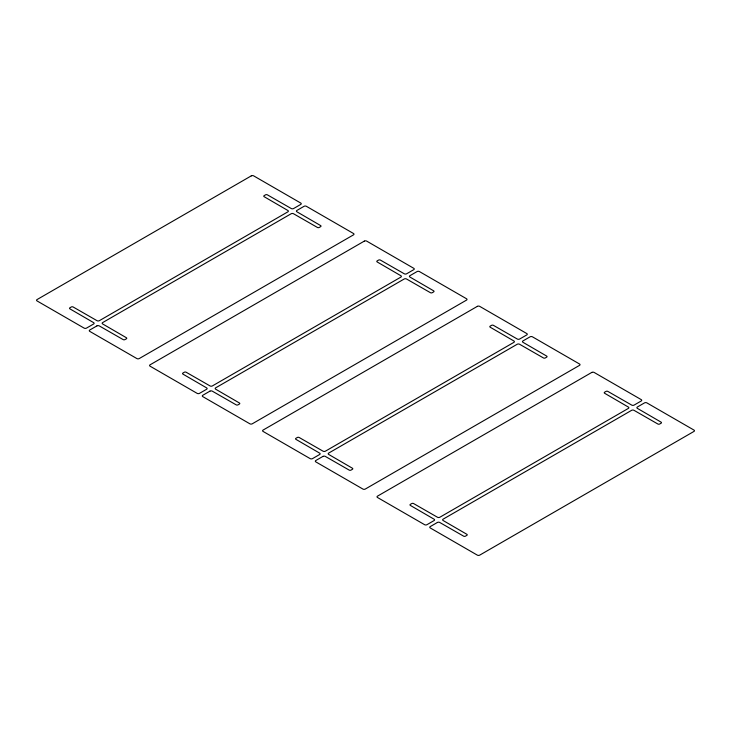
<?xml version="1.0" encoding="UTF-8"?>
<svg xmlns="http://www.w3.org/2000/svg" width="731" height="731" viewBox="0 0 731 731"><rect width="100%" height="100%" fill="white"/><g stroke="black" fill="none" stroke-linecap="round" stroke-linejoin="round"><path stroke-width="1.1" d="M251.3 175.86L37.034 299.573A1.663 0.959 0 0 0 37.034 300.925L84.129 328.118A1.663 0.959 0 0 0 86.486 328.118L93.614 323.997A1.663 0.959 0 0 0 93.623 322.636L69.911 308.857A1.334 0.768 0 0 1 69.911 307.778L71.263 306.993A1.334 0.768 0 0 1 73.146 306.993L97.013 320.681A1.663 0.959 0 0 0 99.361 320.681L287.868 211.844A1.663 0.959 0 0 0 287.877 210.491L264.165 196.712A1.334 0.768 0 0 1 264.165 195.625L265.517 194.848A1.334 0.768 0 0 1 267.4 194.848L291.267 208.536A1.663 0.959 0 0 0 293.615 208.527L300.752 204.415A1.663 0.959 0 0 0 300.752 203.054L253.657 175.86A1.663 0.959 0 0 0 251.3 175.86M96.912 325.898L89.776 330.019A1.663 0.959 0 0 0 89.776 331.381L136.871 358.565A1.663 0.959 0 0 0 139.228 358.565L353.493 234.861A1.663 0.959 0 0 0 353.493 233.5L306.399 206.316A1.663 0.959 0 0 0 304.041 206.316L296.914 210.437A1.663 0.959 0 0 0 296.905 211.789L320.617 225.568A1.334 0.768 0 0 1 320.617 226.656L319.264 227.432A1.334 0.768 0 0 1 317.382 227.432L293.515 213.744A1.663 0.959 0 0 0 291.166 213.754L102.66 322.581A1.663 0.959 0 0 0 102.651 323.943L126.362 337.722A1.334 0.768 0 0 1 126.362 338.809L125.01 339.586A1.334 0.768 0 0 1 123.128 339.586L99.261 325.898A1.663 0.959 0 0 0 96.912 325.898M364.321 241.111L150.056 364.824A1.663 0.959 0 0 0 150.056 366.176L197.151 393.369A1.663 0.959 0 0 0 199.499 393.369L206.635 389.248A1.663 0.959 0 0 0 206.645 387.896L182.933 374.108A1.334 0.768 0 0 1 182.933 373.029L184.285 372.243A1.334 0.768 0 0 1 186.167 372.243L210.035 385.931A1.663 0.959 0 0 0 212.383 385.931L400.89 277.095A1.663 0.959 0 0 0 400.89 275.742L377.187 261.963A1.334 0.768 0 0 1 377.187 260.876L378.539 260.099A1.334 0.768 0 0 1 380.412 260.099L404.28 273.787A1.663 0.959 0 0 0 406.637 273.778L413.764 269.666A1.663 0.959 0 0 0 413.764 268.304L366.679 241.111A1.663 0.959 0 0 0 364.321 241.111M209.934 391.149L202.798 395.27A1.663 0.959 0 0 0 202.798 396.631L249.892 423.816A1.663 0.959 0 0 0 252.241 423.816L466.515 300.112A1.663 0.959 0 0 0 466.515 298.751L419.42 271.566A1.663 0.959 0 0 0 417.063 271.566L409.927 275.688A1.663 0.959 0 0 0 409.927 277.04L433.638 290.819A1.334 0.768 0 0 1 433.629 291.907L432.286 292.683A1.334 0.768 0 0 1 430.404 292.683L406.537 278.995A1.663 0.959 0 0 0 404.188 279.004L215.682 387.832A1.663 0.959 0 0 0 215.672 389.194L239.384 402.973A1.334 0.768 0 0 1 239.384 404.06L238.032 404.837A1.334 0.768 0 0 1 236.15 404.837L212.282 391.149A1.663 0.959 0 0 0 209.934 391.149M477.343 306.362L263.078 430.075A1.663 0.959 0 0 0 263.078 431.427L310.163 458.62A1.663 0.959 0 0 0 312.521 458.62L319.657 454.499A1.663 0.959 0 0 0 319.657 453.147L295.954 439.368A1.334 0.768 0 0 1 295.954 438.28L297.307 437.503A1.334 0.768 0 0 1 299.18 437.494L323.047 451.182A1.663 0.959 0 0 0 325.405 451.182L513.911 342.346A1.663 0.959 0 0 0 513.911 340.993L490.199 327.214A1.334 0.768 0 0 1 490.209 326.127L491.552 325.35A1.334 0.768 0 0 1 493.434 325.35L517.301 339.038A1.663 0.959 0 0 0 519.65 339.029L526.786 334.917A1.663 0.959 0 0 0 526.786 333.555L479.7 306.362A1.663 0.959 0 0 0 477.343 306.362M322.956 456.4L315.819 460.521A1.663 0.959 0 0 0 315.819 461.882L362.914 489.066A1.663 0.959 0 0 0 365.262 489.066L579.528 365.363A1.663 0.959 0 0 0 579.528 364.001L532.442 336.817A1.663 0.959 0 0 0 530.085 336.817L522.948 340.938A1.663 0.959 0 0 0 522.948 342.291L546.66 356.07A1.334 0.768 0 0 1 546.651 357.157L545.308 357.934A1.334 0.768 0 0 1 543.425 357.934L519.558 344.246A1.663 0.959 0 0 0 517.21 344.255L328.694 453.083A1.663 0.959 0 0 0 328.694 454.444L352.406 468.224A1.334 0.768 0 0 1 352.397 469.311L351.054 470.088A1.334 0.768 0 0 1 349.171 470.088L325.304 456.4A1.663 0.959 0 0 0 322.956 456.4M591.772 372.435L377.507 496.139A1.663 0.959 0 0 0 377.507 497.5L424.601 524.684A1.663 0.959 0 0 0 426.959 524.684L434.086 520.563A1.663 0.959 0 0 0 434.095 519.211L410.383 505.432A1.334 0.768 0 0 1 410.383 504.344L411.736 503.568A1.334 0.768 0 0 1 413.618 503.568L437.485 517.256A1.663 0.959 0 0 0 439.834 517.246L628.34 408.419A1.663 0.959 0 0 0 628.349 407.057L604.638 393.278A1.334 0.768 0 0 1 604.638 392.191L605.99 391.414A1.334 0.768 0 0 1 607.872 391.414L631.739 405.102A1.663 0.959 0 0 0 634.088 405.102L641.224 400.981A1.663 0.959 0 0 0 641.224 399.619L594.129 372.435A1.663 0.959 0 0 0 591.772 372.435M437.385 522.473L430.248 526.585A1.663 0.959 0 0 0 430.248 527.946L477.343 555.14A1.663 0.959 0 0 0 479.7 555.14L693.966 431.427A1.663 0.959 0 0 0 693.966 430.075L646.871 402.882A1.663 0.959 0 0 0 644.514 402.882L637.386 407.003A1.663 0.959 0 0 0 637.377 408.364L661.089 422.143A1.334 0.768 0 0 1 661.089 423.222L659.737 424.007A1.334 0.768 0 0 1 657.854 424.007L633.987 410.319A1.663 0.959 0 0 0 631.639 410.319L443.132 519.156A1.663 0.959 0 0 0 443.123 520.509L466.835 534.288A1.334 0.768 0 0 1 466.835 535.375L465.483 536.152A1.334 0.768 0 0 1 463.6 536.152L439.733 522.464A1.663 0.959 0 0 0 437.385 522.473"/></g></svg>
